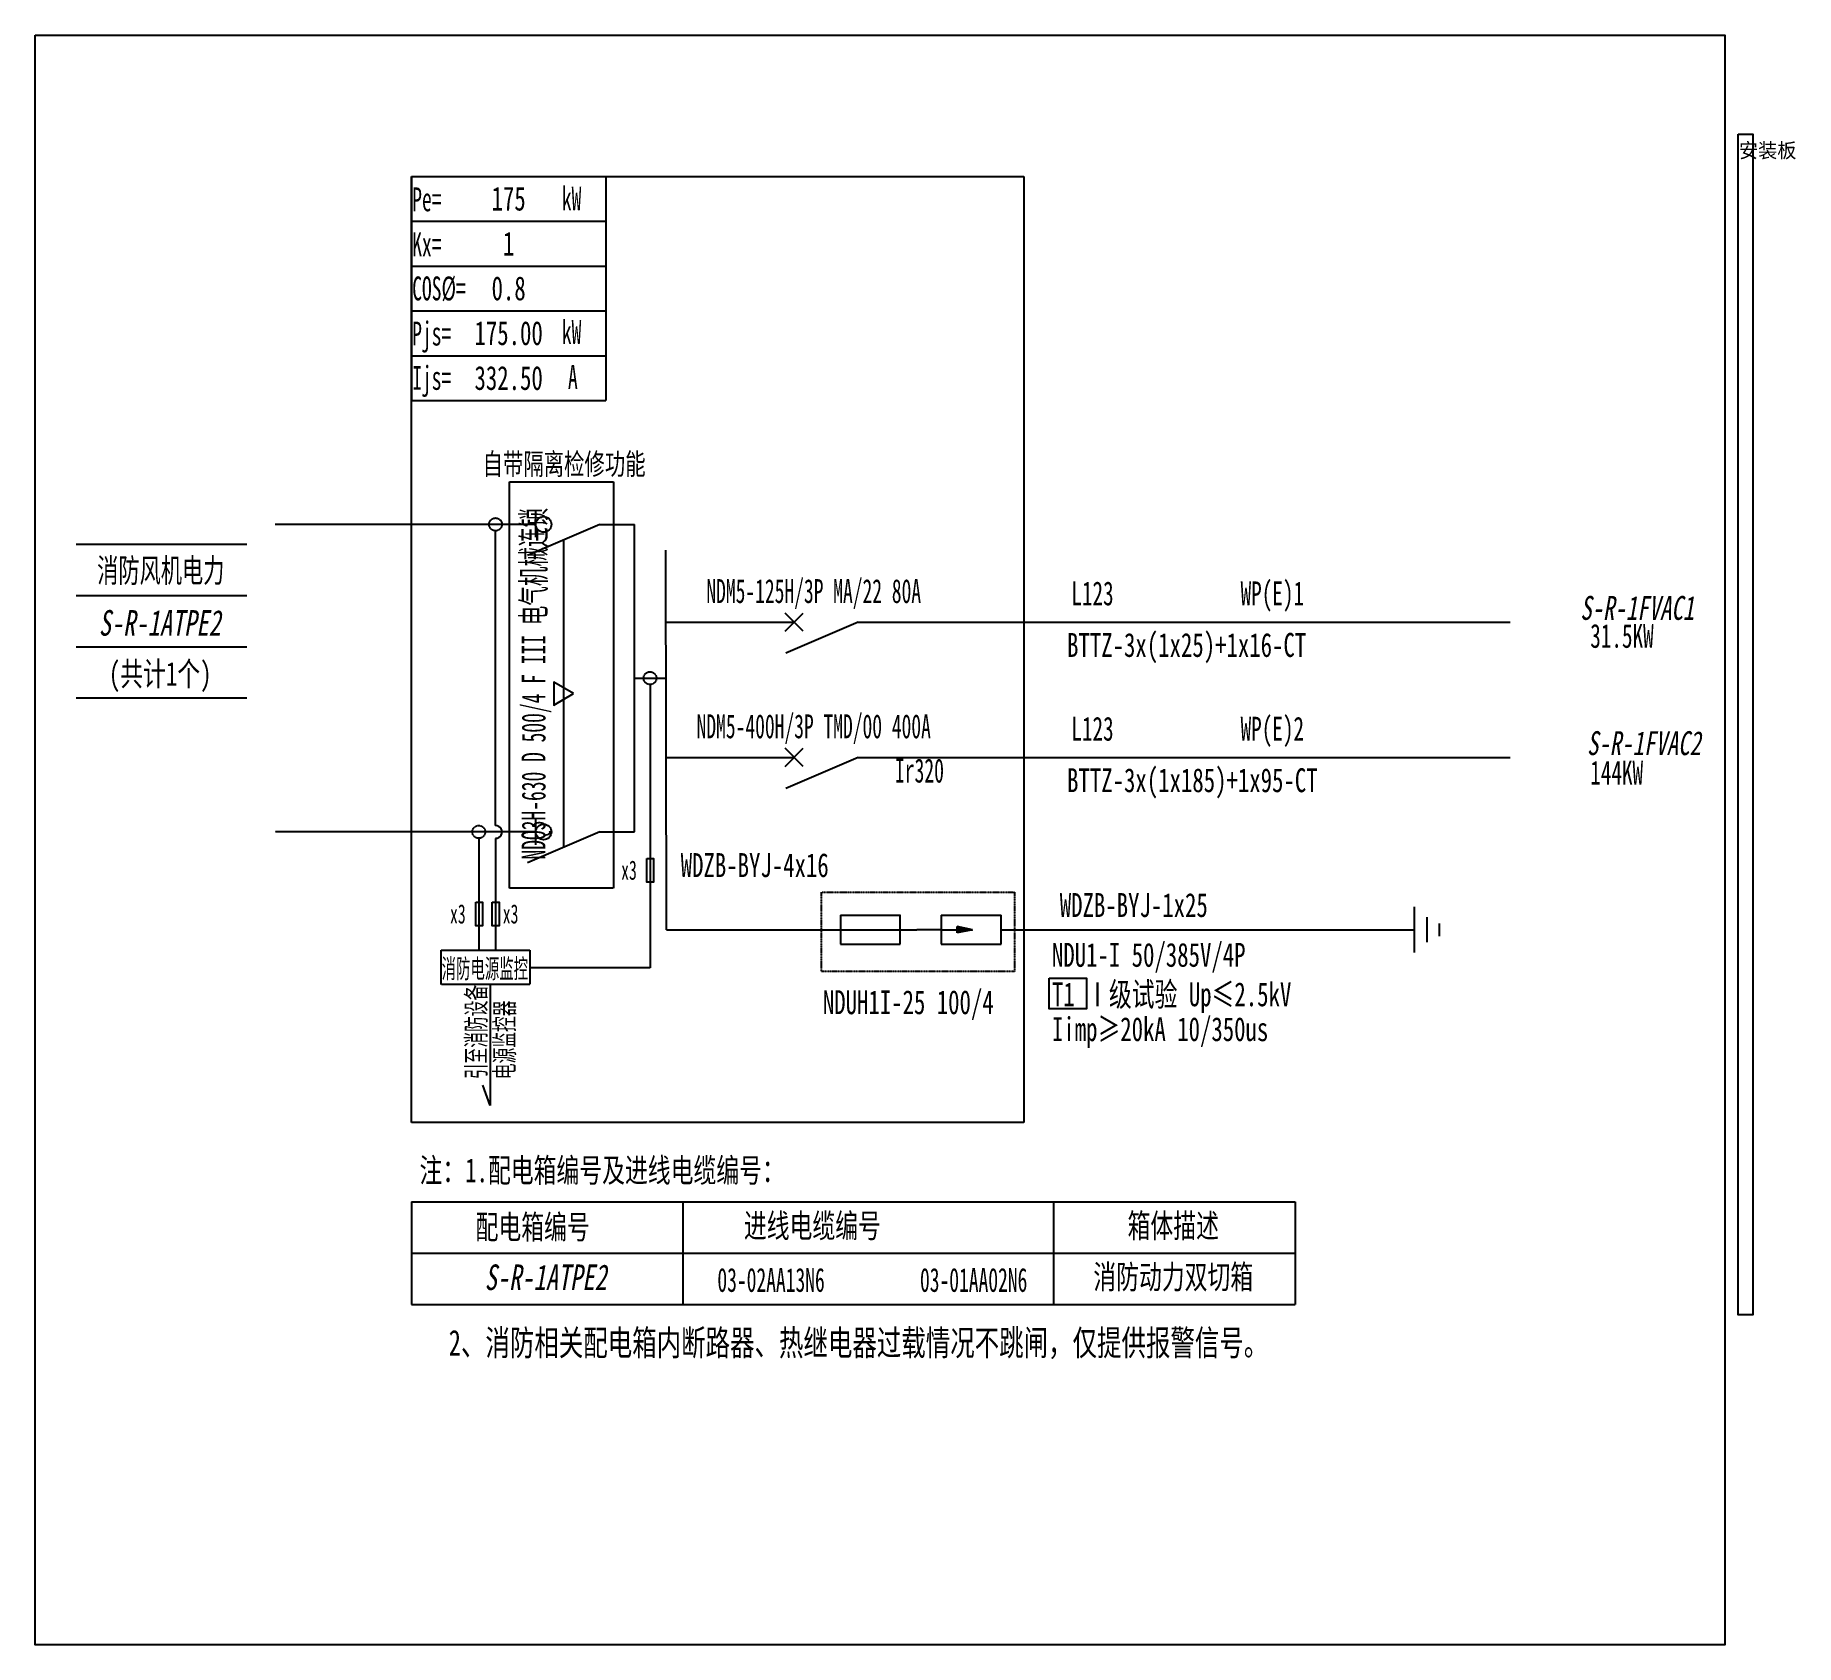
# Model space of a CAD drawing. Extents: x 318328 to 320715, y 288101 to 290282.
import ezdxf
from ezdxf.enums import TextEntityAlignment as Align

# ---------------------------------------------------------------- set-up
doc = ezdxf.new("R2010")
doc.units = 0
doc.header["$MEASUREMENT"] = 0
for name, pattern in [('_点划线L', [1.9, 1.5, -0.17, 0.06, -0.17]), ('DASH', [0.35, 0.25, -0.1]), ('DASHDOTX2', [2, 1, -0.5, 0, -0.5]), ('DASHED', [0.75, 0.5, -0.25]), ('DASHED2', [0.375, 0.25, -0.125])]:
    doc.linetypes.add(name, pattern=pattern)
for name, color, linetype in [('D_E_Eqpm(强电设备)', 100, 'Continuous'), ('D_E_Eqpm（强电设备）', 100, 'Continuous'), ('D_E_Text(强电文字)', 51, 'Continuous'), ('D_E_Text（强电文字）', 51, 'Continuous'), ('D_E_Tray（强电普通桥架）', 51, 'Continuous'), ('D_E_WireEm（强电应急照明线缆）', 10, 'DASHED'), ('D_E_Wire（强电线缆）', 10, 'Continuous'), ('D_T_TableDim（表格尺寸）', 255, 'Continuous'), ('系统图', 220, 'Continuous')]:
    doc.layers.add(name, color=color, linetype=linetype)
doc.styles.add('$1$电气', font='', dxfattribs={"width": 0.7})
doc.styles.add('$1$电气箱', font='simhei.ttf', dxfattribs={"width": 0.8, "oblique": 10})
doc.styles.add('电气', font='', dxfattribs={"width": 0.7})
doc.styles.add('电气箱', font='simhei.ttf', dxfattribs={"width": 0.8, "oblique": 10})
doc.styles.get('$1$电气').set_extended_font_data('SimSun')
doc.styles.get('电气').set_extended_font_data('SimSun')

msp = doc.modelspace()

# ---------------------------------------------------------------- linework, layer by layer
at = {"linetype": 'DASHED'}
for p, q in [((318838.5, 288808.8, 0), (318838.5, 290091.2, 0)), ((318838.5, 290091.2, 0), (319668.5, 290091.2, 0)), ((319668.5, 290091.2, 0), (319668.5, 288808.8, 0)), ((319668.5, 288808.8, 0), (318838.5, 288808.8, 0))]:
    msp.add_line(p, q, dxfattribs=at)
at = {"color": 2}
msp.add_lwpolyline([(320636.7, 290148.4), (320656.7, 290148.4), (320656.7, 288548.4), (320636.7, 288548.4)], close=True, dxfattribs=at)
at = {"linetype": 'DASHED2', "elevation": 0}
msp.add_lwpolyline([(319394.2, 289121.2), (319655.7, 289121.2), (319655.7, 289013.4), (319394.2, 289013.4)], close=True, dxfattribs=at)
at = {"layer": 'D_E_Eqpm(强电设备)'}
for p, q in [((319419.8, 289089.8, 0), (319501.2, 289089.8, 0)), ((319419.8, 289089.8, 0), (319419.8, 289050.4, 0)), ((319500.9, 289050.4, 0), (319500.9, 289089.8, 0)), ((319556.5, 289089.8, 0), (319637.9, 289089.8, 0)), ((319556.5, 289089.8, 0), (319556.5, 289050.4, 0)), ((319637.6, 289050.4, 0), (319637.6, 289089.8, 0)), ((319556.5, 289070.1, 0), (319523.6, 289070.1, 0)), ((319556.5, 289070.1, 0), (319598.7, 289070.1, 0)), ((319598.7, 289070.1, 0), (319578.2, 289074.3, 0)), ((319578.2, 289065.9, 0), (319578.2, 289074.3, 0)), ((319598.7, 289070.1, 0), (319578.2, 289065.9, 0)), ((319419.8, 289050.4, 0), (319500.9, 289050.4, 0)), ((319556.5, 289050.4, 0), (319637.6, 289050.4, 0))]:
    msp.add_line(p, q, dxfattribs=at)
msp.add_solid([(319578.2, 289065.9, 0), (319598.7, 289070.1, 0), (319578.2, 289074.3, 0)], dxfattribs=at)
at = {"layer": 'D_E_Eqpm（强电设备）'}
for p, q in [((319007.1, 289602.1, 0), (319007.1, 289636.8, 0)), ((319093.9, 289619.5, 0), (318995.9, 289577.5, 0)), ((319344.8, 289474.8, 0), (319369.3, 289499.3, 0)), ((319369.3, 289474.8, 0), (319344.8, 289499.3, 0)), ((319443.9, 289487.1, 0), (319345.9, 289445, 0)), ((319344.8, 289291.4, 0), (319369.3, 289316, 0)), ((319369.3, 289291.4, 0), (319344.8, 289316, 0)), ((319443.9, 289303.7, 0), (319345.9, 289261.7, 0)), ((319007.1, 289185.4, 0), (319007.1, 289220.1, 0)), ((319093.9, 289202.7, 0), (318995.9, 289160.7, 0))]:
    msp.add_line(p, q, dxfattribs=at)
at = {"layer": 'D_E_Eqpm（强电设备）', "linetype": 'DASH'}
msp.add_line((319044.9, 289181.7, 0), (319044.9, 289598.5, 0), dxfattribs=at)
at = {"layer": 'D_E_Eqpm（强电设备）', "elevation": 0}
msp.add_lwpolyline([(319058.3, 289390.1), (319031.5, 289405.6), (319031.5, 289374.6)], close=True, dxfattribs=at)
at = {"layer": 'D_E_Eqpm（强电设备）'}
for centre in [(319017.6, 289619.5, 0), (319017.6, 289202.7, 0)]:
    msp.add_circle(centre, 10.6, dxfattribs=at)
at = {"layer": 'D_E_Text（强电文字）'}
for p, q in [((318838.5, 290091.2, 0), (319101.9, 290091.2, 0)), ((318838.5, 290091.2, 0), (318838.5, 289787.3, 0)), ((319101.9, 290091.2, 0), (319101.9, 289787.3, 0)), ((318838.5, 290030.4, 0), (319101.9, 290030.4, 0)), ((318838.5, 289969.6, 0), (319101.9, 289969.6, 0)), ((318838.5, 289908.9, 0), (319101.9, 289908.9, 0)), ((318838.5, 289848.1, 0), (319101.9, 289848.1, 0)), ((318838.5, 289787.3, 0), (319101.9, 289787.3, 0))]:
    msp.add_line(p, q, dxfattribs=at)
at = {"layer": 'D_E_Text（强电文字）', "elevation": 0}
msp.add_lwpolyline([(319703, 289004.3), (319753.3, 289004.3), (319753.3, 288962.9), (319703, 288962.9)], close=True, dxfattribs=at)
at = {"layer": 'D_E_WireEm（强电应急照明线缆）'}
msp.add_line((319007.1, 289202.7, 0), (318653.7, 289202.7, 0), dxfattribs=at)
at = {"layer": 'D_E_Wire（强电线缆）'}
for p, q in [((319007.1, 289619.5, 0), (318653.7, 289619.5, 0)), ((318952.4, 289211.4, 0), (318952.4, 289610.8, 0)), ((319093.9, 289619.5, 0), (319140.8, 289619.5, 0)), ((319140.8, 289202.7, 0), (319140.8, 289619.5, 0)), ((319184, 289070.1, 0), (319183.4, 289584.6, 0)), ((319183.4, 289487.1, 0), (319357.1, 289487.1, 0)), ((319443.9, 289487.1, 0), (320327.5, 289487.1, 0)), ((319140.8, 289411.1, 0), (319182.8, 289411.1, 0)), ((319161.8, 289402.4, 0), (319161.8, 289018.4, 0)), ((319183.4, 289303.7, 0), (319357.1, 289303.7, 0)), ((319443.9, 289303.7, 0), (320327.5, 289303.7, 0)), ((319093.9, 289202.7, 0), (319140.8, 289202.7, 0)), ((318929.7, 289194, 0), (318929.7, 289042.4, 0)), ((318952.3, 289194, 0), (318952.3, 289042.4, 0)), ((320198.1, 289039.2, 0), (320198.1, 289101.1, 0)), ((320215, 289053.3, 0), (320215, 289087, 0)), ((320231.8, 289061.6, 0), (320231.8, 289078.6, 0)), ((319184, 289070.1, 0), (319523.6, 289070.1, 0)), ((319637.6, 289070.1, 0), (320198.1, 289070.1, 0)), ((318945.3, 288996.1, 0), (318945.3, 288831.8, 0)), ((318945.3, 288831.8, 0), (318935, 288859.5, 0))]:
    msp.add_line(p, q, dxfattribs=at)
at = {"layer": 'D_E_Wire（强电线缆）', "linetype": '_点划线L'}
msp.add_line((319161.8, 289018.4, 0), (318998.9, 289018.4, 0), dxfattribs=at)
at = {"layer": 'D_E_Wire（强电线缆）', "linetype": 'DASH', "elevation": 0}
msp.add_lwpolyline([(318971.2, 289677.4), (319112.4, 289677.4), (319112.4, 289126.3), (318971.2, 289126.3)], close=True, dxfattribs=at)
at = {"layer": 'D_E_Wire（强电线缆）', "elevation": 0}
for points in [[(319157.5, 289166.7), (319166.7, 289166.7), (319166.7, 289134.6), (319157.5, 289134.6)], [(318925.5, 289107.4), (318934.6, 289107.4), (318934.6, 289075.4), (318925.5, 289075.4)], [(318948, 289107.4), (318957.2, 289107.4), (318957.2, 289075.4), (318948, 289075.4)]]:
    msp.add_lwpolyline(points, close=True, dxfattribs=at)
at = {"layer": 'D_E_Wire（强电线缆）', "linetype": '_点划线L', "elevation": 0}
msp.add_lwpolyline([(318878.9, 289042.4), (318998.9, 289042.4), (318998.9, 288996.1), (318878.9, 288996.1)], close=True, dxfattribs=at)
at = {"layer": 'D_E_Wire（强电线缆）', "linetype": '_点划线L'}
for centre in [(318952.4, 289619.5, 0), (319161.8, 289411.1, 0), (318929.7, 289202.7, 0)]:
    msp.add_circle(centre, 8.68, dxfattribs=at)
at = {"layer": 'D_E_Wire（强电线缆）'}
msp.add_arc((318952.4, 289202.7, 0), 8.68, 269.5766, 90, dxfattribs=at)
at = {"layer": 'D_T_TableDim（表格尺寸）', "color": 255}
for p, q in [((318383.8, 289592.6, 0), (318615.3, 289592.6, 0)), ((318383.8, 289523.2, 0), (318615.3, 289523.2, 0)), ((318383.8, 289453.7, 0), (318615.3, 289453.7, 0)), ((318383.8, 289384.3, 0), (318615.3, 289384.3, 0))]:
    msp.add_line(p, q, dxfattribs=at)
at = {"layer": 'D_T_TableDim（表格尺寸）', "ltscale": 3.5}
for p, q in [((318838.5, 288701.2, 0), (320036.1, 288701.2, 0)), ((318838.5, 288701.2, 0), (318838.5, 288562.3, 0)), ((319206.4, 288701.2, 0), (319206.4, 288562.3, 0)), ((319708.7, 288701.2, 0), (319708.7, 288562.3, 0)), ((320036.1, 288701.2, 0), (320036.1, 288562.3, 0)), ((318838.5, 288631.8, 0), (320036.1, 288631.8, 0)), ((318838.5, 288631.8, 0), (320036.1, 288631.8, 0)), ((319206.4, 288631.8, 0), (319206.4, 288562.3, 0)), ((319708.7, 288631.8, 0), (319708.7, 288562.3, 0)), ((318838.5, 288562.3, 0), (320036.1, 288562.3, 0))]:
    msp.add_line(p, q, dxfattribs=at)
at = {"layer": '系统图', "ltscale": 9973.992009}
msp.add_lwpolyline([(318328.5, 290282.5), (320618.5, 290282.5), (320618.5, 288101), (318328.5, 288101)], close=True, dxfattribs=at)

# ---------------------------------------------------------------- texts
at = {"color": 0}
msp.add_text('安装板', height=20, dxfattribs=at).set_placement((320637.7, 290126.4), align=Align.MIDDLE_LEFT)
at = {"layer": 'D_E_Text(强电文字)', "color": 51, "true_color": 0xffff7f, "style": '电气'}
for s, height, width, p in [('Ir320', 32.55, 0.6, (319493.8, 289269.6)), ('NDU1-I 50/385V/4P', 32.414, 0.7, (319706.6, 289019.9, 0))]:
    msp.add_text(s, height=height, dxfattribs=dict(at, width=width)).set_placement(p)
at = {"layer": 'D_E_Text(强电文字)', "style": '电气', "width": 0.7}
for s, p in [('WDZB-BYJ-4x16', (319203.4, 289141.5, 0)), ('WDZB-BYJ-1x25', (319717.2, 289087.4, 0)), ('T1 Ⅰ级试验 Up≤2.5kV ', (319706.6, 288966.4, 0)), ('Iimp≥20kA 10/350us', (319706.6, 288919.2, 0))]:
    msp.add_text(s, height=32.414, dxfattribs=at).set_placement(p)
at = {"layer": 'D_E_Text（强电文字）', "linetype": 'Continuous', "style": '电气', "width": 0.6}
for s, height, p in [('kW', 32.41, (319042.3, 290045, 0)), ('Pe=', 32.41, (318839.5, 290043.9, 0)), ('Kx=', 32.41, (318839.5, 289983, 0)), ('COS%%C=', 32.41, (318839.5, 289923.1, 0)), ('Pjs=', 32.41, (318839.5, 289862, 0)), ('kW', 32.41, (319042.3, 289864, 0)), ('Ijs=', 32.41, (318839.5, 289801.9, 0)), ('A', 32.4, (319050.6, 289803.2, 0))]:
    msp.add_text(s, height=height, dxfattribs=at).set_placement(p)
at = {"layer": 'D_E_Text（强电文字）'}
for s, height, style, width, p in [('自带隔离检修功能', 28.94, '电气', 0.7, (318934.8, 289686.9, 0)), ('L123', 32.41, '$1$电气', 0.65, (319732.9, 289509.8, 0)), ('WP(E)1', 32.41, '$1$电气', 0.65, (319962.3, 289509.8, 0)), ('31.5KW', 32.41, '$1$电气', 0.65, (320436.2, 289452.2, 0)), ('BTTZ-3x(1x25)+1x16-CT', 32.414, '$1$电气', 0.7, (319727.1, 289439.9, 0)), ('L123', 32.41, '$1$电气', 0.65, (319732.9, 289326.4, 0)), ('WP(E)2', 32.41, '$1$电气', 0.65, (319962.3, 289326.4, 0)), ('BTTZ-3x(1x185)+1x95-CT', 32.414, '$1$电气', 0.7, (319727.1, 289256.6, 0)), ('144KW', 32.41, '$1$电气', 0.65, (320436.2, 289266.9, 0)), ('x3', 26.05, '电气', 0.6, (319122.7, 289137.9, 0)), ('x3', 26.05, '电气', 0.6, (318890.7, 289078.6, 0)), ('x3', 26.05, '电气', 0.6, (318962.2, 289078.6, 0)), ('消防电源监控', 26.05, '电气', 0.55, (318879.3, 289004.5, 0)), ('注：1.配电箱编号及进线电缆编号：', 32.414, '电气', 0.7, (318849.4, 288727.9, 0)), ('2、消防相关配电箱内断路器、热继电器过载情况不跳闸，仅提供报警信号。', 34.729, '电气', 0.7, (318889, 288493, 0))]:
    msp.add_text(s, height=height, dxfattribs=dict(at, style=style, width=width)).set_placement(p)
at = {"layer": 'D_E_Text（强电文字）', "style": '电气', "width": 0.6}
msp.add_text('NDQ3H-630 D 500/4 F III 电气机械连锁', height=32.414, rotation=90, dxfattribs=at).set_placement((319005.5, 289403.6, 0), align=Align.MIDDLE)
at = {"layer": 'D_E_Text（强电文字）'}
for s, height, style, width, p in [('消防风机电力', 32.41, '$1$电气', 0.65, (318498.7, 289557.7, 0)), ('配电箱编号', 32.41, '电气', 0.7, (319002.7, 288668, 0)), ('进线电缆编号', 32.41, '电气', 0.7, (319381.9, 288669.7, 0)), ('箱体描述', 32.41, '电气', 0.7, (319871, 288669.7, 0)), ('03-02AA13N6', 32.414, '电气', 0.6, (319325.9, 288595.3, 0)), ('03-01AA02N6', 32.414, '电气', 0.6, (319600.5, 288595.3, 0)), ('消防动力双切箱', 32.41, '电气', 0.7, (319871, 288600.2, 0))]:
    msp.add_text(s, height=height, dxfattribs=dict(at, style=style, width=width)).set_placement(p, align=Align.MIDDLE)
at = {"layer": 'D_E_Text（强电文字）', "color": 51, "true_color": 0xffff7f, "style": '$1$电气', "width": 0.6}
for s, p in [('NDM5-125H/3P MA/22 80A', (319383.7, 289526.5, 0)), ('NDM5-400H/3P TMD/00 400A', (319383.7, 289343.2, 0))]:
    msp.add_text(s, height=32.414, dxfattribs=at).set_placement(p, align=Align.MIDDLE)
at = {"layer": 'D_E_Text（强电文字）', "color": 7, "style": '$1$电气箱', "oblique": 10, "width": 0.7}
msp.add_text('S-R-1ATPE2', height=34.73, dxfattribs=at).set_placement((318497.3, 289486, 0), align=Align.MIDDLE)
at = {"layer": 'D_E_Text（强电文字）', "style": '$1$电气', "width": 0.7}
msp.add_text('(共计1个)', height=32.41, dxfattribs=at).set_placement((318497.9, 289400.8, 0), align=Align.CENTER)
at = {"layer": 'D_E_Text（强电文字）', "style": '电气', "width": 0.6}
for s, p in [('引至消防设备', (318939.1, 288867.6, 0)), ('电源监控器', (318977.6, 288867.6, 0))]:
    msp.add_text(s, height=26.05, rotation=90, dxfattribs=at).set_placement(p)
at = {"layer": 'D_E_Text（强电文字）', "color": 51, "true_color": 0xffff7f, "style": '电气', "width": 0.7}
msp.add_text('NDUH1I-25 100/4', height=32.414, dxfattribs=at).set_placement((319396.1, 288955.7, 0))
at = {"layer": 'D_E_Text（强电文字）', "style": '电气箱', "oblique": 10, "width": 0.7}
msp.add_text('S-R-1ATPE2', height=34.73, dxfattribs=at).set_placement((319020.4, 288599.1, 0), align=Align.MIDDLE)
at = {"layer": 'D_E_Text（强电文字）', "width": 263.338, "attachment_point": 5, "style": '电气'}
for s, insert, char_height in [('175', (318970.2, 290060.8, 0), 32.41), ('1', (318970.2, 290000, 0), 32.4), ('0.8', (318970.2, 289939.2, 0), 32.41), ('{\\C200;175.00}', (318970.2, 289878.5, 0), 32.414), ('{\\C200;332.50}', (318970.2, 289817.7, 0), 32.414)]:
    msp.add_mtext(s, dxfattribs=dict(at, insert=insert, char_height=char_height))
at = {"layer": 'D_E_Tray（强电普通桥架）', "linetype": 'DASHDOTX2', "style": '电气箱', "oblique": 10, "width": 0.7}
for s, p in [('S-R-1FVAC1', (320422.7, 289490.1, 0)), ('S-R-1FVAC2', (320431.8, 289306.8, 0))]:
    msp.add_text(s, height=32.41, dxfattribs=at).set_placement(p)

doc.saveas('drawing.dxf')
